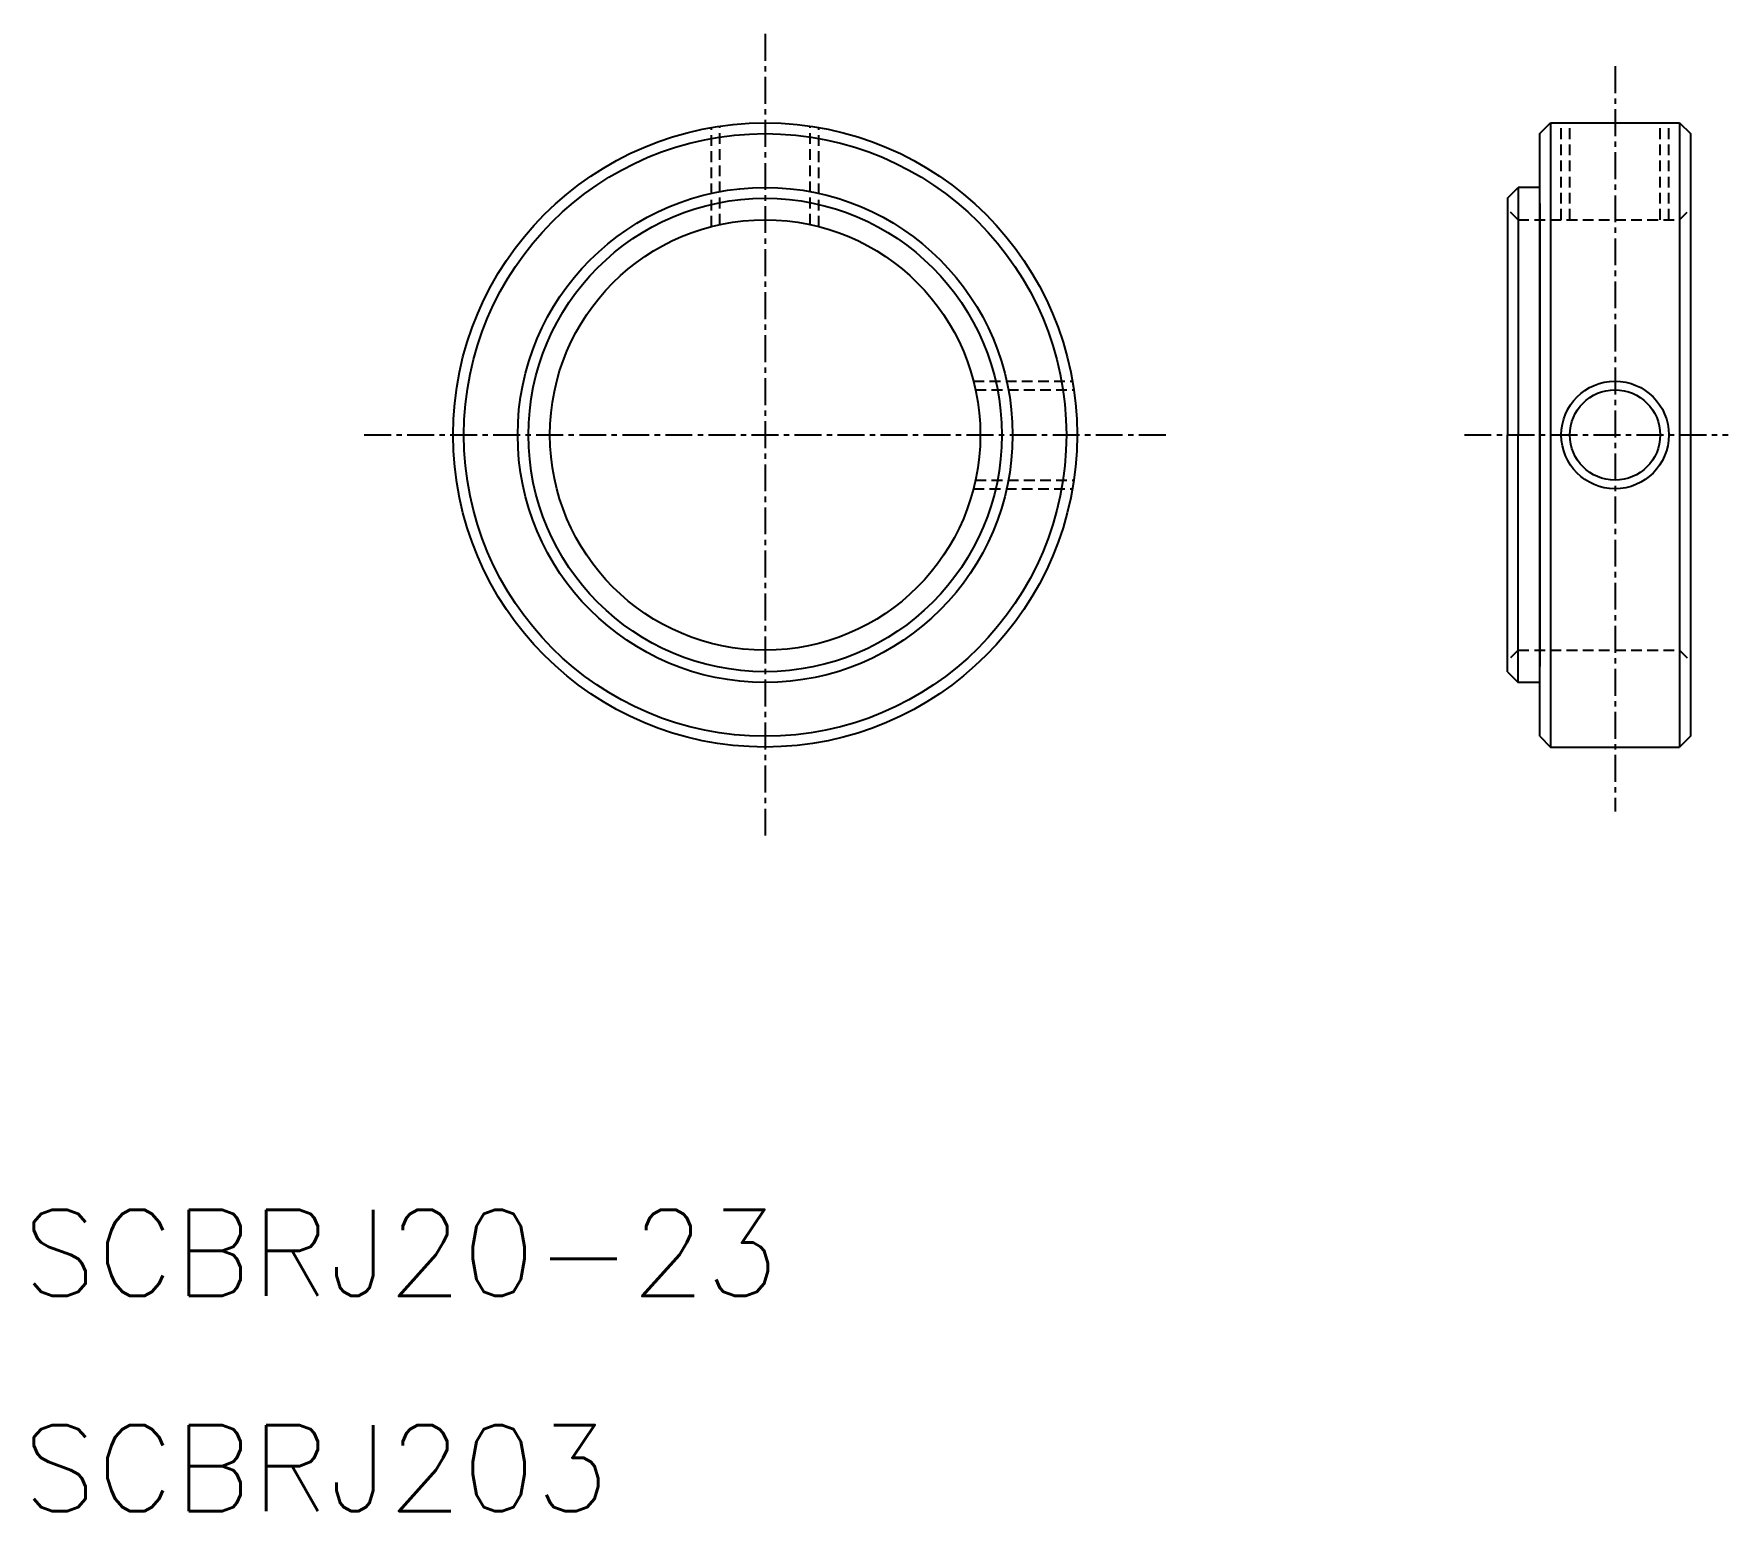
# Model space of a CAD drawing. Extents: x 10.5 to 89.3, y 10 to 78.6.
import ezdxf

# ---------------------------------------------------------------- set-up
doc = ezdxf.new("R2010")
doc.units = 0
doc.linetypes.add('CENTER', pattern=[2, 1.25, -0.25, 0.25, -0.25])
doc.linetypes.add('DASHED', pattern=[0.75, 0.5, -0.25])
doc.layers.get('0').update_dxf_attribs({"linetype": 'CONTINUOUS'})
doc.layers.add('CENTER', color=1, linetype='CENTER')
doc.styles.get("Standard").update_dxf_attribs({"font": 'txt.shx', "bigfont": 'bigfont.shx'})

msp = doc.modelspace()

# ---------------------------------------------------------------- linework, layer by layer
at = {"color": 3, "linetype": 'DASHED'}
for p, q in [((42, 69.682), (42, 74.283)), ((42.4, 69.777), (42.4, 74.347)), ((46.6, 69.777), (46.6, 74.347)), ((47, 69.682), (47, 74.283)), ((81.5, 70), (81.5, 74.5)), ((81.9, 70), (81.9, 74.5)), ((86.1, 70), (86.1, 74.5)), ((86.5, 70), (86.5, 74.5)), ((79.5, 70), (79, 70.5)), ((87, 70), (87.5, 70.5)), ((79.5, 70), (87, 70)), ((54.182, 62.5), (58.783, 62.5)), ((54.277, 62.1), (58.847, 62.1)), ((54.182, 57.5), (58.783, 57.5)), ((54.277, 57.9), (58.847, 57.9)), ((79.5, 50), (79, 49.5)), ((79.5, 50), (87, 50)), ((87, 50), (87.5, 49.5))]:
    msp.add_line(p, q, dxfattribs=at)
at = {"color": 7, "linetype": 'CONTINUOUS'}
for p, q in [((80.5, 74), (81, 74.5)), ((81, 74.5), (81, 45.5)), ((81, 74.5), (87, 74.5)), ((87, 74.5), (87, 45.5)), ((87, 74.5), (87.5, 74)), ((80.5, 46), (80.5, 74)), ((87.5, 74), (87.5, 46)), ((79, 71), (79.5, 71.5)), ((79, 71), (79, 60)), ((79.5, 71.5), (79.5, 60)), ((80.5, 71.5), (79.5, 71.5)), ((80.5, 70.75), (80.5, 49.25)), ((79, 49), (79, 60)), ((79.5, 48.5), (79.5, 60)), ((79, 49), (79.5, 48.5)), ((80.5, 48.5), (79.5, 48.5)), ((80.5, 46), (81, 45.5)), ((87.5, 46), (87, 45.5)), ((81, 45.5), (87, 45.5))]:
    msp.add_line(p, q, dxfattribs=at)
for centre, radius in [((44.5, 60), 14.5), ((44.5, 60), 14), ((44.5, 60), 11.5), ((44.5, 60), 11), ((44.5, 60), 10), ((84, 60), 2.1)]:
    msp.add_circle(centre, radius, dxfattribs=at)
at = {"color": 3, "linetype": 'CONTINUOUS'}
msp.add_circle((84, 60), 2.5, dxfattribs=at)
at = {"layer": 'CENTER', "color": 1, "linetype": 'CENTER'}
for p, q in [((44.5, 78.635), (44.5, 41.365)), ((84, 77.134), (84, 42.5)), ((25.865, 60), (63.135, 60)), ((77, 60), (89.255, 60))]:
    msp.add_line(p, q, dxfattribs=at)

# ---------------------------------------------------------------- texts
at = {"color": 7, "linetype": 'CONTINUOUS'}
for s, p in [('SCBRJ20-23', (10, 20)), ('SCBRJ203', (10, 10))]:
    msp.add_text(s, height=4, dxfattribs=at).set_placement(p)

doc.saveas('drawing.dxf')
